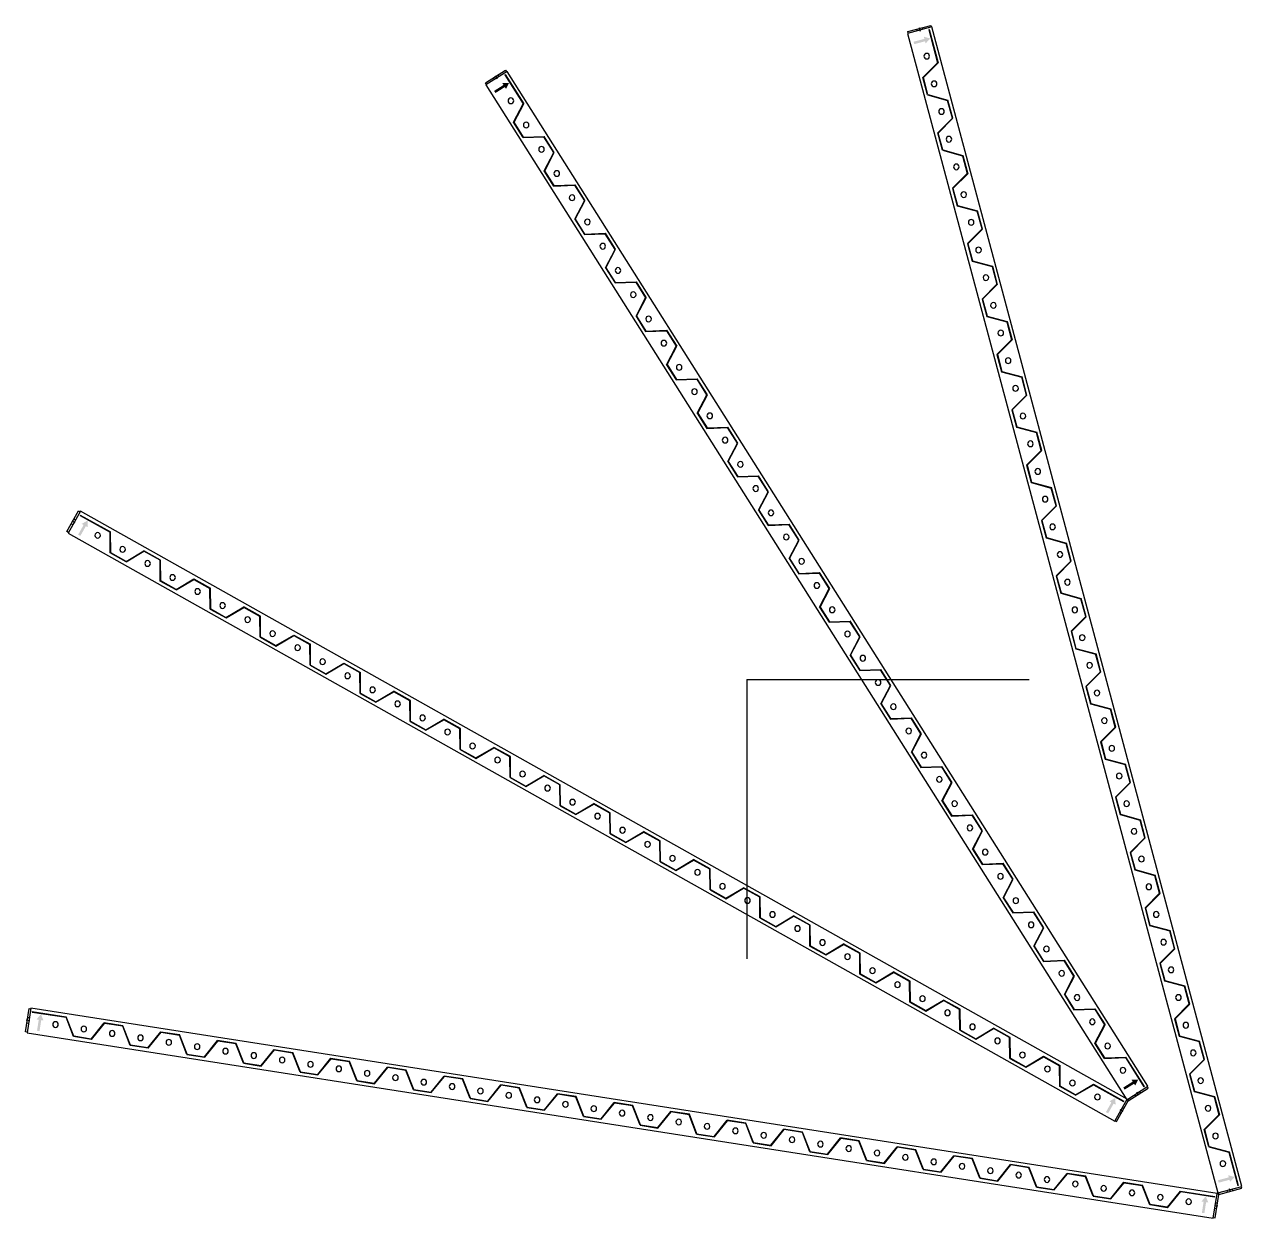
# Model space of a CAD drawing. Header units: millimetres. Extents: x 14188 to 18505, y 31678 to 35912.
import ezdxf

# ---------------------------------------------------------------- set-up
doc = ezdxf.new("R2010")
doc.units = ezdxf.units.MM
doc.header["$LTSCALE"] = 100
doc.linetypes.add('HIDDEN', pattern=[0.375, 0.25, -0.125])
doc.layers.add('Z BEAM', color=7, linetype='Continuous')

# ---------------------------------------------------------------- blocks, each defined once
blk = doc.blocks.new('M P Z-BEAM 14 (4270)')
at = {"layer": 'Z BEAM'}
for points in [[(49.2, -31.7), (40.2, -31.7), (40.2, 7.8), (32.4, 7.8), (44.7, 28.4), (57, 7.8), (49.2, 7.8)], [(4218, -31.7), (4227, -31.7), (4227, 7.8), (4234.8, 7.8), (4222.5, 28.4), (4210.2, 7.8), (4218, 7.8)]]:
    blk.add_hatch(color=5, dxfattribs=at).paths.add_polyline_path(points)
at = {"layer": 'Defpoints', "color": 5, "linetype": 'HIDDEN', "ltscale": 25}
for p, q in [((135.8, 32.6), (13.2, 32.6)), ((13.2, 32.6), (13.2, 31.1)), ((135, 31.1), (13.2, 31.1)), ((171.9, -32.5), (135, 31.1)), ((172.7, -31.1), (135.8, 32.6)), ((235, -31.1), (271.9, 32.6)), ((235.8, -32.5), (272.8, 31.1)), ((339, 32.6), (271.9, 32.6)), ((338.2, 31.1), (272.8, 31.1)), ((375.1, -32.5), (338.2, 31.1)), ((375.9, -31.1), (339, 32.6)), ((438.2, -31.1), (475.1, 32.6)), ((439, -32.5), (476, 31.1)), ((475.1, 32.6), (542.2, 32.6)), ((476, 31.1), (541.4, 31.1)), ((578.3, -32.5), (541.4, 31.1)), ((579.1, -31.1), (542.2, 32.6)), ((641.4, -31.1), (678.3, 32.6)), ((642.2, -32.5), (679.2, 31.1)), ((678.3, 32.6), (745.4, 32.6)), ((679.2, 31.1), (744.6, 31.1)), ((781.5, -32.5), (744.6, 31.1)), ((782.3, -31.1), (745.4, 32.6)), ((844.6, -31.1), (881.5, 32.6)), ((845.4, -32.5), (882.4, 31.1)), ((881.5, 32.6), (948.6, 32.6)), ((882.4, 31.1), (947.8, 31.1)), ((984.7, -32.5), (947.8, 31.1)), ((985.5, -31.1), (948.6, 32.6)), ((1047.8, -31.1), (1084.7, 32.6)), ((1048.6, -32.5), (1085.6, 31.1)), ((1084.7, 32.6), (1151.8, 32.6)), ((1085.6, 31.1), (1151, 31.1)), ((1187.9, -32.5), (1151, 31.1)), ((1188.7, -31.1), (1151.8, 32.6)), ((1251, -31.1), (1287.9, 32.6)), ((1251.8, -32.5), (1288.8, 31.1)), ((1287.9, 32.6), (1355, 32.6)), ((1288.8, 31.1), (1354.2, 31.1)), ((1391.1, -32.5), (1354.2, 31.1)), ((1391.9, -31.1), (1355, 32.6)), ((1454.2, -31.1), (1491.1, 32.6)), ((1455, -32.5), (1492, 31.1)), ((1491.1, 32.6), (1558.2, 32.6)), ((1492, 31.1), (1557.4, 31.1)), ((1594.3, -32.5), (1557.4, 31.1)), ((1595.1, -31.1), (1558.2, 32.6)), ((1657.4, -31.1), (1694.3, 32.6)), ((1658.2, -32.5), (1695.2, 31.1)), ((1694.3, 32.6), (1761.4, 32.6)), ((1695.2, 31.1), (1760.6, 31.1)), ((1797.5, -32.5), (1760.6, 31.1)), ((1798.3, -31.1), (1761.4, 32.6)), ((1860.6, -31.1), (1897.5, 32.6)), ((1861.4, -32.5), (1898.4, 31.1)), ((1897.5, 32.6), (1964.6, 32.6)), ((1898.4, 31.1), (1963.8, 31.1)), ((2000, -32.5), (1963, 31.1)), ((2000.8, -31.1), (1963.9, 32.6)), ((2063.1, -31.1), (2100, 32.6)), ((2063.9, -32.5), (2100.8, 31.1)), ((2100, 32.6), (2167.1, 32.6)), ((2100.8, 31.1), (2166.2, 31.1)), ((2203.2, -32.5), (2166.2, 31.1)), ((2204, -31.1), (2167.1, 32.6)), ((2266.3, -31.1), (2303.2, 32.6)), ((2267.1, -32.5), (2304, 31.1)), ((2303.2, 32.6), (2370.3, 32.6)), ((2304, 31.1), (2369.4, 31.1)), ((2406.4, -32.5), (2369.4, 31.1)), ((2407.2, -31.1), (2370.3, 32.6)), ((2469.5, -31.1), (2506.4, 32.6)), ((2470.3, -32.5), (2507.2, 31.1)), ((2506.4, 32.6), (2573.5, 32.6)), ((2507.2, 31.1), (2572.6, 31.1)), ((2609.6, -32.5), (2572.6, 31.1)), ((2610.4, -31.1), (2573.5, 32.6)), ((2672.7, -31.1), (2709.6, 32.6)), ((2673.5, -32.5), (2710.4, 31.1)), ((2709.6, 32.6), (2776.7, 32.6)), ((2710.4, 31.1), (2775.8, 31.1)), ((2812.8, -32.5), (2775.8, 31.1)), ((2813.6, -31.1), (2776.7, 32.6)), ((2875.9, -31.1), (2912.8, 32.6)), ((2876.7, -32.5), (2913.6, 31.1)), ((2912.8, 32.6), (2979.9, 32.6)), ((2913.6, 31.1), (2979, 31.1)), ((3016, -32.5), (2979, 31.1)), ((3016.8, -31.1), (2979.9, 32.6)), ((3079.1, -31.1), (3116, 32.6)), ((3079.9, -32.5), (3116.8, 31.1)), ((3183.1, 32.6), (3116, 32.6)), ((3182.2, 31.1), (3116.8, 31.1)), ((3219.2, -32.5), (3182.2, 31.1)), ((3220, -31.1), (3183.1, 32.6)), ((3282.3, -31.1), (3319.2, 32.6)), ((3283.1, -32.5), (3320, 31.1)), ((3386.3, 32.6), (3319.2, 32.6)), ((3385.4, 31.1), (3320, 31.1)), ((3422.4, -32.5), (3385.4, 31.1)), ((3423.2, -31.1), (3386.3, 32.6)), ((3485.5, -31.1), (3522.4, 32.6)), ((3486.3, -32.5), (3523.2, 31.1)), ((3522.4, 32.6), (3589.5, 32.6)), ((3523.2, 31.1), (3588.6, 31.1)), ((3625.6, -32.5), (3588.6, 31.1)), ((3626.4, -31.1), (3589.5, 32.6)), ((3688.7, -31.1), (3725.6, 32.6)), ((3689.5, -32.5), (3726.4, 31.1)), ((3792.7, 32.6), (3725.6, 32.6)), ((3791.8, 31.1), (3726.4, 31.1)), ((3828.8, -32.5), (3791.8, 31.1)), ((3829.6, -31.1), (3792.7, 32.6)), ((3891.9, -31.1), (3928.8, 32.6)), ((3892.7, -32.5), (3929.6, 31.1)), ((3928.8, 32.6), (3995.9, 32.6)), ((3929.6, 31.1), (3995, 31.1)), ((4032, -32.5), (3995, 31.1)), ((4032.8, -31.1), (3995.9, 32.6)), ((4095.1, -31.1), (4132, 32.6)), ((4095.9, -32.5), (4132.8, 31.1)), ((4254.6, 32.6), (4132, 32.6)), ((4254.6, 31.1), (4132.8, 31.1)), ((4254.6, 32.6), (4254.6, 31.1)), ((171.9, -32.5), (235.8, -32.5)), ((172.7, -31.1), (235, -31.1)), ((439, -32.5), (375.1, -32.5)), ((438.2, -31.1), (375.9, -31.1)), ((642.2, -32.5), (578.3, -32.5)), ((641.4, -31.1), (579.1, -31.1)), ((845.4, -32.5), (781.5, -32.5)), ((844.6, -31.1), (782.3, -31.1)), ((1048.6, -32.5), (984.7, -32.5)), ((1047.8, -31.1), (985.5, -31.1)), ((1251.8, -32.5), (1187.9, -32.5)), ((1251, -31.1), (1188.7, -31.1)), ((1455, -32.5), (1391.1, -32.5)), ((1454.2, -31.1), (1391.9, -31.1)), ((1658.2, -32.5), (1594.3, -32.5)), ((1657.4, -31.1), (1595.1, -31.1)), ((1861.4, -32.5), (1797.5, -32.5)), ((1860.6, -31.1), (1798.3, -31.1)), ((2063.9, -32.5), (2000, -32.5)), ((2063.1, -31.1), (2000.8, -31.1)), ((2267.1, -32.5), (2203.2, -32.5)), ((2266.3, -31.1), (2204, -31.1)), ((2470.3, -32.5), (2406.4, -32.5)), ((2469.5, -31.1), (2407.2, -31.1)), ((2673.5, -32.5), (2609.6, -32.5)), ((2672.7, -31.1), (2610.4, -31.1)), ((2876.7, -32.5), (2812.8, -32.5)), ((2875.9, -31.1), (2813.6, -31.1)), ((3079.9, -32.5), (3016, -32.5)), ((3079.1, -31.1), (3016.8, -31.1)), ((3283.1, -32.5), (3219.2, -32.5)), ((3282.3, -31.1), (3220, -31.1)), ((3486.3, -32.5), (3422.4, -32.5)), ((3485.5, -31.1), (3423.2, -31.1)), ((3689.5, -32.5), (3625.6, -32.5)), ((3688.7, -31.1), (3626.4, -31.1)), ((3828.8, -32.5), (3892.7, -32.5)), ((3829.6, -31.1), (3891.9, -31.1)), ((4032, -32.5), (4095.9, -32.5)), ((4032.8, -31.1), (4095.1, -31.1))]:
    blk.add_line(p, q, dxfattribs=at)
at = {"layer": 'Z BEAM', "color": 5}
for p, q in [((6.3, 44.4), (4260.9, 44.4)), ((6.3, -44.5), (6.3, 44.4)), ((4260.9, 44.4), (4260.9, -44.5)), ((-3.2, 0), (9.5, 0)), ((0, 42.1), (6.3, 42.1)), ((0, 9.9), (6.3, 9.9)), ((4270.4, 0), (4257.7, 0)), ((4267.2, 42.1), (4260.9, 42.1)), ((4267.2, 9.9), (4260.9, 9.9)), ((0, -9.9), (6.3, -9.9)), ((6.3, -42.1), (0, -42.1)), ((4267.2, -9.9), (4260.9, -9.9)), ((4260.9, -42.1), (4267.2, -42.1)), ((4260.9, -44.5), (6.3, -44.5))]:
    blk.add_line(p, q, dxfattribs=at)
at = {"layer": 'Z BEAM', "color": 7}
for p, q in [((0, -42.1), (0, 42.1)), ((4267.2, -42.1), (4267.2, 42.1))]:
    blk.add_line(p, q, dxfattribs=at)
at = {"layer": 'Z BEAM', "color": 5}
for centre in [(101.6, 0), (203.2, 0), (304.8, 0), (406.4, 0), (508, 0), (609.6, 0), (711.2, 0), (812.8, 0), (914.4, 0), (1016, 0), (1117.6, 0), (1219.2, 0), (1320.8, 0), (1422.4, 0), (1524, 0), (1625.6, 0), (1727.2, 0), (1828.8, 0), (1930.4, 0), (2032, 0), (2133.6, 0), (2235.2, 0), (2336.8, 0), (2438.4, 0), (2540, 0), (2641.6, 0), (2743.2, 0), (2844.8, 0), (2946.4, 0), (3048, 0), (3149.6, 0), (3251.2, 0), (3352.8, 0), (3454.4, 0), (3556, 0), (3657.6, 0), (3759.2, 0), (3860.8, 0), (3962.4, 0), (4064, 0), (4165.6, 0)]:
    blk.add_circle(centre, 9.92, dxfattribs=at)

msp = doc.modelspace()

# ---------------------------------------------------------------- linework, layer by layer
for points in [[(16748.6, 33590), (17749.3, 33590)], [(16748.6, 33590), (16748.6, 32600)]]:
    msp.add_lwpolyline(points)

# ---------------------------------------------------------------- block references
at = {"layer": 'Z BEAM', "xscale": -1}
for p, rotation in [((18461.5, 31775.2), 284.964136333135), ((18135.4, 32118.5), 302.2537472833507), ((18079.4, 32059.7), 330.6612703142004), ((18414.4, 31722.8), 351.1118389167165)]:
    msp.add_blockref('M P Z-BEAM 14 (4270)', p, dxfattribs=dict(at, rotation=rotation))

doc.saveas('drawing.dxf')
